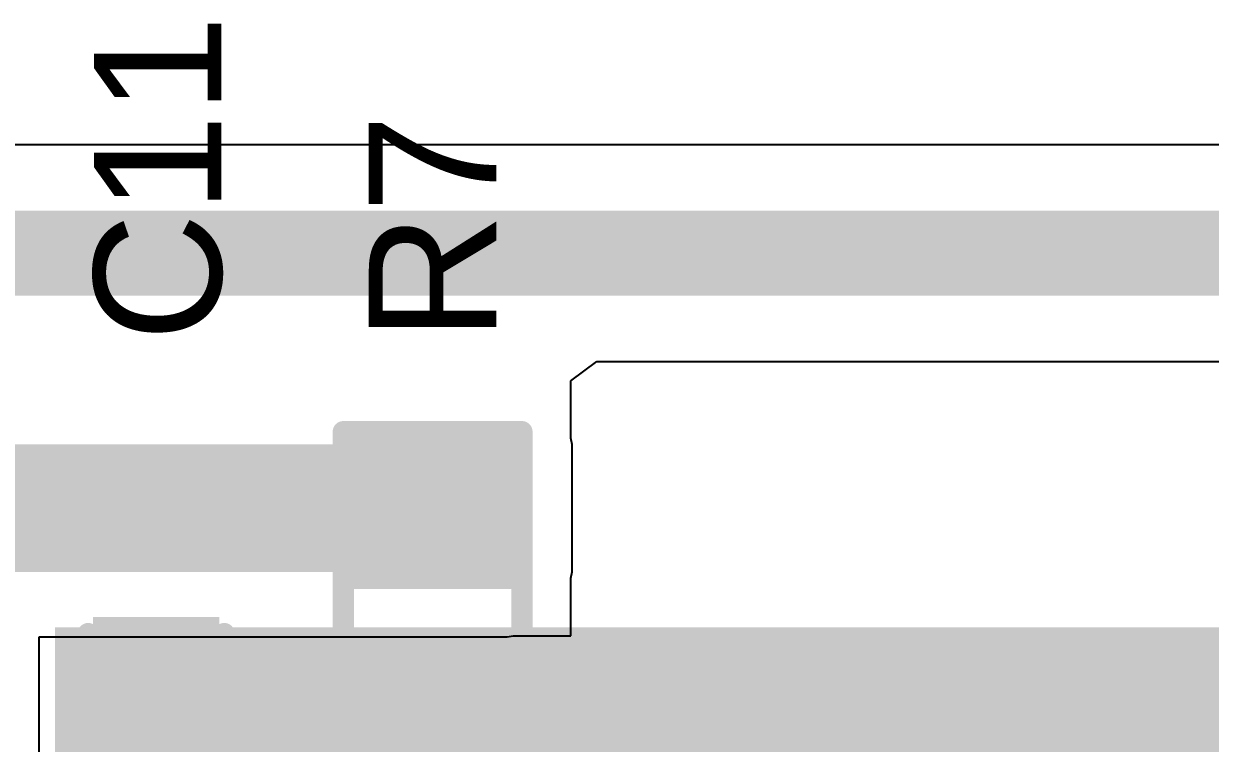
# Model space of a CAD drawing. Header units: inches. Extents: x -36 to 349, y -11 to 240.
# Drawn here: x 34.69 to 41.78, y 14.93 to 19.23 of the extents above; entities that cross this region are included whole.
import ezdxf

# ---------------------------------------------------------------- set-up
doc = ezdxf.new("R2010")
doc.units = ezdxf.units.IN
for name, color, linetype in [('Top Layer', 1, 'Continuous'), ('Top Overlay', 2, 'Continuous'), ('Top Paste', 8, 'Continuous'), ('Top Solder', 216, 'Continuous')]:
    doc.layers.add(name, color=color, linetype=linetype)
doc.styles.add('Arial', font='', dxfattribs={"height": 0.2})
doc.styles.get('Arial').set_extended_font_data('Arial')

# ---------------------------------------------------------------- blocks, each defined once
blk = doc.blocks.new('R___0603_294')
at = {"layer": 'Top Layer'}
for points in [[(-0.381, 0.4445), (-0.381, -0.4445), (-1.143, -0.4445), (-1.143, 0.4445)], [(1.143, 0.4445), (1.143, -0.4445), (0.381, -0.4445), (0.381, 0.4445)]]:
    blk.add_hatch(color=1, dxfattribs=at).paths.add_polyline_path(points)
at = {"layer": 'Top Paste'}
for points in [[(-0.381, 0.4445), (-0.381, -0.4445), (-1.143, -0.4445), (-1.143, 0.4445)], [(1.143, 0.4445), (1.143, -0.4445), (0.381, -0.4445), (0.381, 0.4445)]]:
    blk.add_hatch(color=8, dxfattribs=at).paths.add_polyline_path(points)
at = {"layer": 'Top Solder'}
for points in [[(-0.2794, 0.5461), (-0.2794, -0.5461), (-1.2446, -0.5461), (-1.2446, 0.5461)], [(1.2446, 0.5461), (1.2446, -0.5461), (0.2794, -0.5461), (0.2794, 0.5461)]]:
    blk.add_hatch(color=216, dxfattribs=at).paths.add_polyline_path(points)
at = {"layer": 'Top Overlay'}
for points in [[(-1.2192, -0.5334, 0.127, 0.127, 0), (-1.2192, 0.5334, 0.127, 0.127, 0)], [(1.2192, 0.5334, 0.127, 0.127, 0), (-1.2192, 0.5334, 0.127, 0.127, 0)], [(1.2192, -0.5334, 0.127, 0.127, 0), (1.2192, 0.5334, 0.127, 0.127, 0)], [(1.2192, -0.5334, 0.127, 0.127, 0), (-1.2192, -0.5334, 0.127, 0.127, 0)]]:
    blk.add_lwpolyline(points, format="xyseb", dxfattribs=at)
for points in [[(-1.251, 0.5334, 0.0635, 0.0635, 1), (-1.1874, 0.5334, 0.0635, 0.0635, 1)], [(-1.251, 0.5334, 0.0635, 0.0635, 1), (-1.1874, 0.5334, 0.0635, 0.0635, 1)], [(1.1874, 0.5334, 0.0635, 0.0635, 1), (1.251, 0.5334, 0.0635, 0.0635, 1)], [(1.1874, 0.5334, 0.0635, 0.0635, 1), (1.251, 0.5334, 0.0635, 0.0635, 1)], [(-1.251, -0.5334, 0.0635, 0.0635, 1), (-1.1874, -0.5334, 0.0635, 0.0635, 1)], [(-1.251, -0.5334, 0.0635, 0.0635, 1), (-1.1874, -0.5334, 0.0635, 0.0635, 1)], [(1.1874, -0.5334, 0.0635, 0.0635, 1), (1.251, -0.5334, 0.0635, 0.0635, 1)], [(1.1874, -0.5334, 0.0635, 0.0635, 1), (1.251, -0.5334, 0.0635, 0.0635, 1)]]:
    blk.add_lwpolyline(points, format="xyseb", close=True, dxfattribs=at)
blk = doc.blocks.new('C___0402_492')
at = {"layer": 'Top Layer'}
for points in [[(-0.6985, -0.3175), (-0.6985, 0.3175), (-0.2413, 0.3175), (-0.2413, -0.3175)], [(0.2413, -0.3175), (0.2413, 0.3175), (0.6985, 0.3175), (0.6985, -0.3175)]]:
    blk.add_hatch(color=1, dxfattribs=at).paths.add_polyline_path(points)
at = {"layer": 'Top Paste'}
for points in [[(-0.6985, -0.3175), (-0.6985, 0.3175), (-0.2413, 0.3175), (-0.2413, -0.3175)], [(0.2413, -0.3175), (0.2413, 0.3175), (0.6985, 0.3175), (0.6985, -0.3175)]]:
    blk.add_hatch(color=8, dxfattribs=at).paths.add_polyline_path(points)
at = {"layer": 'Top Solder'}
for points in [[(-0.7585, -0.3775), (-0.7585, 0.3775), (-0.1813, 0.3775), (-0.1813, -0.3775)], [(0.1813, -0.3775), (0.1813, 0.3775), (0.7585, 0.3775), (0.7585, -0.3775)]]:
    blk.add_hatch(color=216, dxfattribs=at).paths.add_polyline_path(points)
at = {"layer": 'Top Overlay'}
for points in [[(-0.2794, 0.4064, 0.127, 0.127, 0), (-0.7874, 0.4064, 0.127, 0.127, 0)], [(-0.7874, -0.4064, 0.127, 0.127, 0), (-0.7874, 0.4064, 0.127, 0.127, 0)], [(0.7874, 0.4064, 0.127, 0.127, 0), (0.2794, 0.4064, 0.127, 0.127, 0)], [(0.7874, -0.4064, 0.127, 0.127, 0), (0.7874, 0.4064, 0.127, 0.127, 0)], [(-0.2794, -0.4064, 0.127, 0.127, 0), (-0.7874, -0.4064, 0.127, 0.127, 0)], [(0.7874, -0.4064, 0.127, 0.127, 0), (0.2794, -0.4064, 0.127, 0.127, 0)]]:
    blk.add_lwpolyline(points, format="xyseb", dxfattribs=at)
for points in [[(-0.8191, 0.4064, 0.0635, 0.0635, 1), (-0.7556, 0.4064, 0.0635, 0.0635, 1)], [(-0.8191, 0.4064, 0.0635, 0.0635, 1), (-0.7556, 0.4064, 0.0635, 0.0635, 1)], [(-0.3111, 0.4064, 0.0635, 0.0635, 1), (-0.2477, 0.4064, 0.0635, 0.0635, 1)], [(0.2477, 0.4064, 0.0635, 0.0635, 1), (0.3111, 0.4064, 0.0635, 0.0635, 1)], [(0.7556, 0.4064, 0.0635, 0.0635, 1), (0.8191, 0.4064, 0.0635, 0.0635, 1)], [(0.7556, 0.4064, 0.0635, 0.0635, 1), (0.8191, 0.4064, 0.0635, 0.0635, 1)], [(-0.8191, -0.4064, 0.0635, 0.0635, 1), (-0.7556, -0.4064, 0.0635, 0.0635, 1)], [(-0.8191, -0.4064, 0.0635, 0.0635, 1), (-0.7556, -0.4064, 0.0635, 0.0635, 1)], [(-0.3111, -0.4064, 0.0635, 0.0635, 1), (-0.2477, -0.4064, 0.0635, 0.0635, 1)], [(0.2477, -0.4064, 0.0635, 0.0635, 1), (0.3111, -0.4064, 0.0635, 0.0635, 1)], [(0.7556, -0.4064, 0.0635, 0.0635, 1), (0.8191, -0.4064, 0.0635, 0.0635, 1)], [(0.7556, -0.4064, 0.0635, 0.0635, 1), (0.8191, -0.4064, 0.0635, 0.0635, 1)]]:
    blk.add_lwpolyline(points, format="xyseb", close=True, dxfattribs=at)

msp = doc.modelspace()

# ---------------------------------------------------------------- hatches: boundary and pattern name
at = {"layer": 'Top Layer'}
for points in [[(32.2431, 15.9512), (37.5771, 15.9512), (37.5771, 16.7132), (32.2431, 16.7132)], [(34.8776, 10.5774), (48.1674, 10.5774), (48.1674, 15.621), (34.8776, 15.621)]]:
    msp.add_hatch(color=1, dxfattribs=at).paths.add_polyline_path(points)

# ---------------------------------------------------------------- linework, layer by layer
for p, q in [((52.2314, 18.5036), (31.0371, 18.5036)), ((37.9581, 17.0942), (38.1138, 17.2088)), ((38.1138, 17.2088), (51.9632, 17.2088)), ((37.9581, 16.7507), (37.9581, 17.0942)), ((37.9655, 16.7132), (37.9581, 16.7507)), ((37.9655, 15.9512), (37.9655, 16.7132)), ((37.9581, 15.9137), (37.9655, 15.9512)), ((37.9581, 15.5702), (37.9581, 15.9137)), ((34.7831, 14.0462), (34.7831, 15.5627)), ((34.7831, 15.5627), (37.5771, 15.5627)), ((37.5771, 15.5627), (37.6146, 15.5702)), ((37.6146, 15.5702), (37.9581, 15.5702))]:
    msp.add_line(p, q, dxfattribs=at)
msp.add_lwpolyline([(30.8222, 17.8562, 0.508, 0.508, 0), (52.2314, 17.8562, 0.508, 0.508, 0)], format="xyseb", dxfattribs=at)

# ---------------------------------------------------------------- block references
at = {"rotation": 270}
for name, p in [('R___0603_294', (37.1326, 15.5702)), ('C___0402_492', (35.4816, 15.8623))]:
    msp.add_blockref(name, p, dxfattribs=at)

# ---------------------------------------------------------------- texts
at = {"layer": 'Top Overlay', "style": 'Arial'}
for s, p in [('C11', (35.8711, 17.3272)), ('R7', (37.5134, 17.3272))]:
    msp.add_text(s, height=0.762, rotation=90, dxfattribs=at).set_placement(p)

doc.saveas('drawing.dxf')
